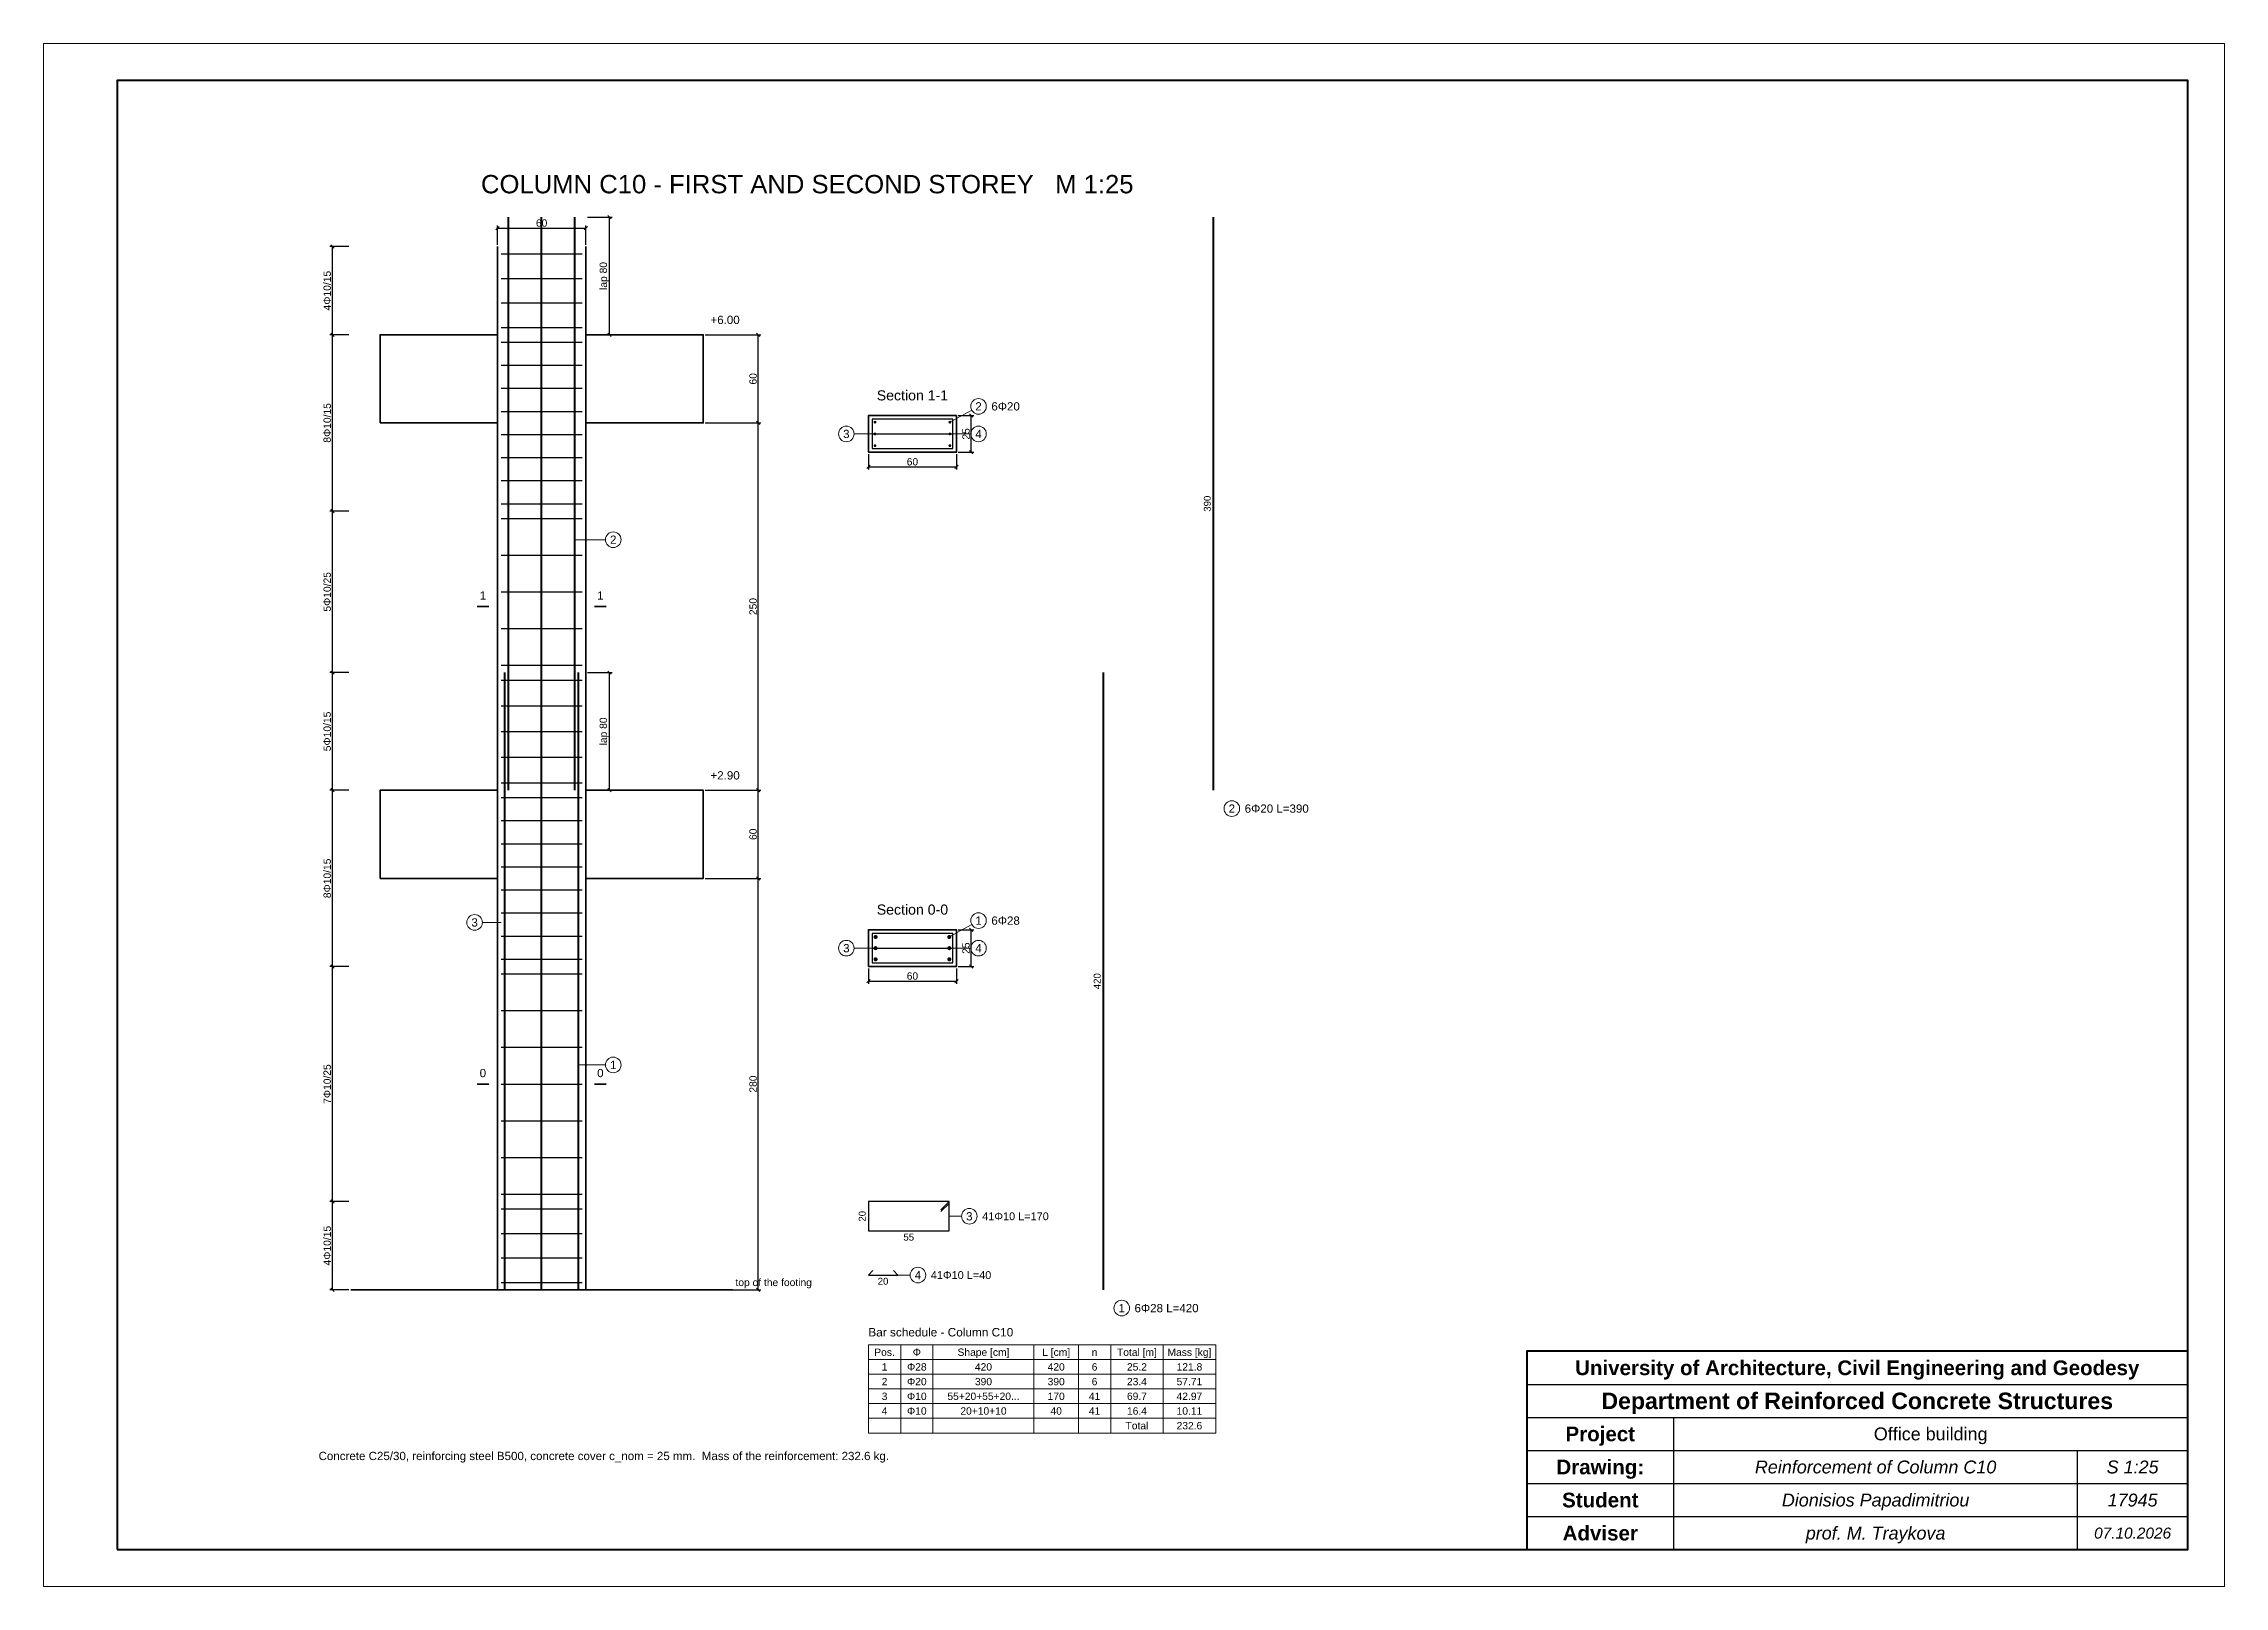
# Model space of a CAD drawing. Header units: centimetres. Extents: x -309 to 1176, y -252 to 798.
import ezdxf
from ezdxf.enums import TextEntityAlignment as Align

# ---------------------------------------------------------------- set-up
doc = ezdxf.new("R2010")
doc.units = ezdxf.units.CM
for name, color, linetype, lineweight in [('D-BARS', 1, 'Continuous', 50), ('D-CONCRETE', 7, 'Continuous', 35), ('D-DIM', 3, 'Continuous', 18), ('D-LINKS', 5, 'Continuous', 25), ('D-TEXT', 7, 'Continuous', 18), ('SHEET', 7, 'Continuous', 35)]:
    doc.layers.add(name, color=color, linetype=linetype, lineweight=lineweight)
doc.styles.add('RC_TEXT', font='arial.ttf')
doc.styles.add('TB', font='arial.ttf')
doc.styles.add('TB_B', font='arialbd.ttf')
doc.styles.add('TB_I', font='ariali.ttf')
doc.dimstyles.new('RC_D25', dxfattribs={"dimtxt": 5, "dimasz": 2.25, "dimexe": 1.75, "dimexo": 1.25, "dimgap": 1, "dimtad": 1, "dimdec": 1, "dimdsep": 46, "dimtxsty": 'RC_TEXT', "dimblk": 'OBLIQUE', "dimcen": 2.5, "dimclrd": 3, "dimclre": 3, "dimclrt": 3, "dimazin": 3, "dimtfac": 1, "dimtmove": 2, "dimatfit": 3})

# ---------------------------------------------------------------- blocks, each defined once
blk = doc.blocks.new('_OBLIQUE')
at = {"color": 0, "linetype": 'BYBLOCK'}
blk.add_line((-0.5, -0.5), (0.5, 0.5), dxfattribs=at)

msp = doc.modelspace()

# ---------------------------------------------------------------- hatches: boundary and pattern name
at = {"layer": 'D-BARS'}
h = msp.add_hatch(color=7, dxfattribs=at)
h.dxf.hatch_style = 1
edge = h.paths.add_edge_path()
edge.add_arc((257, 540.5), 1, 0, 360)
h = msp.add_hatch(color=7, dxfattribs=at)
h.dxf.hatch_style = 1
edge = h.paths.add_edge_path()
edge.add_arc((308, 540.5), 1, 0, 360)
h = msp.add_hatch(color=7, dxfattribs=at)
h.dxf.hatch_style = 1
edge = h.paths.add_edge_path()
edge.add_arc((257, 532.5), 1, 0, 360)
h = msp.add_hatch(color=7, dxfattribs=at)
h.dxf.hatch_style = 1
edge = h.paths.add_edge_path()
edge.add_arc((257, 524.5), 1, 0, 360)
h = msp.add_hatch(color=7, dxfattribs=at)
h.dxf.hatch_style = 1
edge = h.paths.add_edge_path()
edge.add_arc((308, 532.5), 1, 0, 360)
h = msp.add_hatch(color=7, dxfattribs=at)
h.dxf.hatch_style = 1
edge = h.paths.add_edge_path()
edge.add_arc((308, 524.5), 1, 0, 360)
h = msp.add_hatch(color=7, dxfattribs=at)
h.dxf.hatch_style = 1
edge = h.paths.add_edge_path()
edge.add_arc((257.4, 190.1), 1.4, 0, 360)
h = msp.add_hatch(color=7, dxfattribs=at)
h.dxf.hatch_style = 1
edge = h.paths.add_edge_path()
edge.add_arc((257.4, 182.5), 1.4, 0, 360)
h = msp.add_hatch(color=7, dxfattribs=at)
h.dxf.hatch_style = 1
edge = h.paths.add_edge_path()
edge.add_arc((307.6, 190.1), 1.4, 0, 360)
h = msp.add_hatch(color=7, dxfattribs=at)
h.dxf.hatch_style = 1
edge = h.paths.add_edge_path()
edge.add_arc((307.6, 182.5), 1.4, 0, 360)
h = msp.add_hatch(color=7, dxfattribs=at)
h.dxf.hatch_style = 1
edge = h.paths.add_edge_path()
edge.add_arc((257.4, 174.9), 1.4, 0, 360)
h = msp.add_hatch(color=7, dxfattribs=at)
h.dxf.hatch_style = 1
edge = h.paths.add_edge_path()
edge.add_arc((307.6, 174.9), 1.4, 0, 360)

# ---------------------------------------------------------------- linework, layer by layer
for p, q in [((7.4, 290), (7.4, 680)), ((30, 290), (30, 680)), ((52.6, 290), (52.6, 680)), ((4.9, -50), (4.9, 370)), ((30, -50), (30, 370)), ((55.1, -50), (55.1, 370))]:
    msp.add_line(p, q, dxfattribs=at)
for points in [[(487.5, 290), (487.5, 680)], [(412.5, -50), (412.5, 370)]]:
    msp.add_lwpolyline(points, dxfattribs=at)
at = {"layer": 'D-CONCRETE'}
for p, q in [((0, 600), (0, 660)), ((60, 600), (60, 660)), ((0, 290), (0, 540)), ((60, 290), (60, 540)), ((-14, 415), (-6, 415)), ((66, 415), (74, 415)), ((0, -50), (0, 230)), ((60, -50), (60, 230)), ((-14, 90), (-6, 90)), ((66, 90), (74, 90)), ((-100, -50), (160, -50))]:
    msp.add_line(p, q, dxfattribs=at)
for points in [[(-80, 540), (0, 540), (0, 600), (-80, 600)], [(60, 540), (140, 540), (140, 600), (60, 600)], [(252.5, 520), (312.5, 520), (312.5, 545), (252.5, 545)], [(-80, 230), (0, 230), (0, 290), (-80, 290)], [(60, 230), (140, 230), (140, 290), (60, 290)], [(252.5, 170), (312.5, 170), (312.5, 195), (252.5, 195)]]:
    msp.add_lwpolyline(points, close=True, dxfattribs=at)
at = {"layer": 'D-LINKS'}
for p, q in [((2.5, 655), (57.5, 655)), ((2.5, 638.33), (57.5, 638.33)), ((2.5, 621.67), (57.5, 621.67)), ((2.5, 605), (57.5, 605)), ((2.5, 595), (57.5, 595)), ((2.5, 579.29), (57.5, 579.29)), ((2.5, 563.57), (57.5, 563.57)), ((2.5, 547.86), (57.5, 547.86)), ((2.5, 532.14), (57.5, 532.14)), ((255, 532.5), (310, 532.5)), ((2.5, 516.43), (57.5, 516.43)), ((2.5, 500.71), (57.5, 500.71)), ((2.5, 485), (57.5, 485)), ((2.5, 475), (57.5, 475)), ((2.5, 450), (57.5, 450)), ((2.5, 425), (57.5, 425)), ((2.5, 400), (57.5, 400)), ((2.5, 375), (57.5, 375)), ((2.5, 365), (57.5, 365)), ((2.5, 347.5), (57.5, 347.5)), ((2.5, 330), (57.5, 330)), ((2.5, 312.5), (57.5, 312.5)), ((2.5, 295), (57.5, 295)), ((2.5, 285), (57.5, 285)), ((2.5, 269.29), (57.5, 269.29)), ((2.5, 253.57), (57.5, 253.57)), ((2.5, 237.86), (57.5, 237.86)), ((2.5, 222.14), (57.5, 222.14)), ((2.5, 206.43), (57.5, 206.43)), ((2.5, 190.71), (57.5, 190.71)), ((255, 182.5), (310, 182.5)), ((2.5, 175), (57.5, 175)), ((2.5, 165), (57.5, 165)), ((2.5, 140), (57.5, 140)), ((2.5, 115), (57.5, 115)), ((2.5, 90), (57.5, 90)), ((2.5, 65), (57.5, 65)), ((2.5, 40), (57.5, 40)), ((2.5, 15), (57.5, 15)), ((2.5, 5), (57.5, 5)), ((307.5, 10), (301.9, 4.4)), ((307.5, 8.8), (301.9, 3.2)), ((2.5, -11.67), (57.5, -11.67)), ((2.5, -28.33), (57.5, -28.33)), ((252.5, -40), (255.5, -37)), ((252.5, -40), (272.5, -40)), ((272.5, -40), (269.5, -37)), ((2.5, -45), (57.5, -45))]:
    msp.add_line(p, q, dxfattribs=at)
for points in [[(255, 522.5), (310, 522.5), (310, 542.5), (255, 542.5)], [(255, 172.5), (310, 172.5), (310, 192.5), (255, 192.5)], [(252.5, -10), (307.5, -10), (307.5, 10), (252.5, 10)]]:
    msp.add_lwpolyline(points, close=True, dxfattribs=at)
at = {"layer": 'D-TEXT'}
for p, q in [((322.85, 548.69), (308, 540.5)), ((242.81, 532.5), (255, 532.5)), ((322.19, 532.5), (310, 532.5)), ((73.44, 460.5), (52.6, 460.5)), ((-10.31, 200), (2.5, 200)), ((322.87, 198.65), (307.6, 190.1)), ((242.81, 182.5), (255, 182.5)), ((322.19, 182.5), (310, 182.5)), ((73.44, 103), (55.1, 103)), ((315.94, 0), (307.5, 0)), ((280.94, -40), (272.5, -40)), ((252.5, -87.5), (489, -87.5)), ((252.5, -87.5), (252.5, -147.5)), ((274.5, -87.5), (274.5, -147.5)), ((296.5, -87.5), (296.5, -147.5)), ((365.25, -87.5), (365.25, -147.5)), ((395.5, -87.5), (395.5, -147.5)), ((417.5, -87.5), (417.5, -147.5)), ((453.25, -87.5), (453.25, -147.5)), ((489, -87.5), (489, -147.5)), ((252.5, -97.5), (489, -97.5)), ((252.5, -107.5), (489, -107.5)), ((252.5, -117.5), (489, -117.5)), ((252.5, -127.5), (489, -127.5)), ((252.5, -137.5), (489, -137.5)), ((252.5, -147.5), (489, -147.5))]:
    msp.add_line(p, q, dxfattribs=at)
for centre in [(327.5, 551.25), (237.5, 532.5), (327.5, 532.5), (78.75, 460.5), (500, 277.5), (-15.62, 200), (327.5, 201.25), (237.5, 182.5), (327.5, 182.5), (78.75, 103), (321.25, 0), (286.25, -40), (425, -62.5)]:
    msp.add_circle(centre, 5.31, dxfattribs=at)
at = {"layer": 'SHEET', "color": 7, "lineweight": 25}
for p, q in [((700.88, -114.38), (1150.88, -114.38)), ((700.88, -136.88), (1150.88, -136.88)), ((800.88, -226.88), (800.88, -136.88)), ((700.88, -159.38), (1150.88, -159.38)), ((1075.88, -226.88), (1075.88, -159.38)), ((700.88, -181.88), (1150.88, -181.88)), ((700.88, -204.38), (1150.88, -204.38))]:
    msp.add_line(p, q, dxfattribs=at)
at = {"layer": 'SHEET', "color": 7, "lineweight": 13}
msp.add_lwpolyline([(-309.12, -251.88), (1175.88, -251.88), (1175.88, 798.12), (-309.12, 798.12)], close=True, dxfattribs=at)
at = {"layer": 'SHEET', "color": 7, "lineweight": 50}
for points in [[(-259.12, -226.88), (1150.88, -226.88), (1150.88, 773.12), (-259.12, 773.12)], [(700.88, -226.88), (1150.88, -226.88), (1150.88, -91.88), (700.88, -91.88)]]:
    msp.add_lwpolyline(points, close=True, dxfattribs=at)

# ---------------------------------------------------------------- texts
at = {"layer": 'D-TEXT', "style": 'RC_TEXT'}
for s, height, p in [('COLUMN C10 - FIRST AND SECOND STOREY   M 1:25', 12.5, (210.88, 702.5)), ('Section 1-1', 6.875, (282.5, 558.75)), ('2', 5.62, (327.5, 551.25)), ('3', 5.62, (237.5, 532.5)), ('4', 5.62, (327.5, 532.5)), ('2', 5.62, (78.75, 460.5)), ('1', 5.62, (-10, 422.5)), ('1', 5.62, (70, 422.5)), ('2', 5.62, (500, 277.5)), ('Section 0-0', 6.875, (282.5, 208.75)), ('3', 5.62, (-15.62, 200)), ('1', 5.62, (327.5, 201.25)), ('3', 5.62, (237.5, 182.5)), ('4', 5.62, (327.5, 182.5)), ('1', 5.62, (78.75, 103)), ('0', 5.62, (-10, 97.5)), ('0', 5.62, (70, 97.5)), ('3', 5.62, (321.25, 0)), ('55', 4.688, (280, -14.22)), ('20', 4.688, (262.5, -44.22)), ('4', 5.62, (286.25, -40)), ('1', 5.62, (425, -62.5)), ('Pos.', 5, (263.5, -92.5)), ('1', 5, (263.5, -102.5)), ('Φ28', 5, (285.5, -102.5)), ('Φ', 5, (285.5, -92.5)), ('Shape [cm]', 5, (330.88, -92.5)), ('420', 5, (330.88, -102.5)), ('L [cm]', 5, (380.38, -92.5)), ('420', 5, (380.38, -102.5)), ('6', 5, (406.5, -102.5)), ('n', 5, (406.5, -92.5)), ('Total [m]', 5, (435.38, -92.5)), ('25.2', 5, (435.38, -102.5)), ('Mass [kg]', 5, (471.12, -92.5)), ('121.8', 5, (471.12, -102.5)), ('2', 5, (263.5, -112.5)), ('Φ20', 5, (285.5, -112.5)), ('390', 5, (330.88, -112.5)), ('390', 5, (380.38, -112.5)), ('6', 5, (406.5, -112.5)), ('23.4', 5, (435.38, -112.5)), ('57.71', 5, (471.12, -112.5)), ('4', 5, (263.5, -132.5)), ('3', 5, (263.5, -122.5)), ('Φ10', 5, (285.5, -122.5)), ('Φ10', 5, (285.5, -132.5)), ('55+20+55+20...', 5, (330.88, -122.5)), ('20+10+10', 5, (330.88, -132.5)), ('170', 5, (380.38, -122.5)), ('40', 5, (380.38, -132.5)), ('41', 5, (406.5, -122.5)), ('41', 5, (406.5, -132.5)), ('69.7', 5, (435.38, -122.5)), ('16.4', 5, (435.38, -132.5)), ('42.97', 5, (471.12, -122.5)), ('10.11', 5, (471.12, -132.5)), ('Total', 5, (435.38, -142.5)), ('232.6', 5, (471.12, -142.5))]:
    msp.add_text(s, height=height, dxfattribs=at).set_placement(p, align=Align.MIDDLE_CENTER)
for s, height, p in [('+6.00', 5.625, (145, 605.62)), ('+2.90', 5.625, (145, 295.62)), ('Bar schedule - Column C10', 5.75, (252.5, -83.5))]:
    msp.add_text(s, height=height, dxfattribs=at).set_placement(p, align=Align.BOTTOM_LEFT)
for s, height, p in [('6Φ20', 5.625, (336.25, 551.25)), ('6Φ20 L=390', 5.625, (508.75, 277.5)), ('6Φ28', 5.625, (336.25, 201.25)), ('41Φ10 L=170', 5.3125, (330, 0)), ('top of the footing', 5, (162, -45)), ('41Φ10 L=40', 5.312, (295, -40)), ('6Φ28 L=420', 5.625, (433.75, -62.5)), ('Concrete C25/30, reinforcing steel B500, concrete cover c_nom = 25 mm.  Mass of the reinforcement: 232.6 kg.', 5.625, (-121.88, -163.12))]:
    msp.add_text(s, height=height, dxfattribs=at).set_placement(p, align=Align.MIDDLE_LEFT)
for s, p in [('390', (483.28, 485)), ('420', (408.28, 160)), ('20', (248.28, 0))]:
    msp.add_text(s, height=4.688, rotation=90, dxfattribs=at).set_placement(p, align=Align.MIDDLE_CENTER)
at = {"layer": 'SHEET', "color": 7}
for s, height, style, p in [('University of Architecture, Civil Engineering and Geodesy', 10, 'TB_B', (925.88, -103.12)), ('Department of Reinforced Concrete Structures', 11.25, 'TB_B', (925.88, -125.62)), ('Project', 10, 'TB_B', (750.88, -148.12)), ('Office building', 8.75, 'TB', (975.88, -148.12)), ('Drawing:', 10, 'TB_B', (750.88, -170.62)), ('Reinforcement of Column C10', 8.75, 'TB_I', (938.38, -170.62)), ('S 1:25', 8.75, 'TB_I', (1113.38, -170.62)), ('Student', 10, 'TB_B', (750.88, -193.12)), ('Dionisios Papadimitriou', 8.75, 'TB_I', (938.38, -193.12)), ('17945', 8.75, 'TB_I', (1113.38, -193.12)), ('Adviser', 10, 'TB_B', (750.88, -215.62)), ('prof. M. Traykova', 8.75, 'TB_I', (938.38, -215.62)), ('07.10.2026', 7.5, 'TB_I', (1113.38, -215.62))]:
    msp.add_text(s, height=height, dxfattribs=dict(at, style=style)).set_placement(p, align=Align.MIDDLE_CENTER)

# ---------------------------------------------------------------- dimensions: what is measured, and where the dimension line sits
at = {"layer": 'D-DIM'}
for base, p1, p2 in [((0, 672.5), (0, 660), (60, 660)), ((252.5, 510), (252.5, 520), (312.5, 520)), ((252.5, 160), (252.5, 170), (312.5, 170))]:
    msp.add_linear_dim(base=base, p1=p1, p2=p2, dimstyle='RC_D25', dxfattribs=at).render()
for base, p1, p2, text in [((76.25, 600), (60, 600), (60, 680), 'lap 80'), ((-112.5, 600), (-100, 600), (-100, 660), '4Φ10/15'), ((-112.5, 480), (-100, 480), (-100, 600), '8Φ10/15'), ((-112.5, 370), (-100, 370), (-100, 480), '5Φ10/25'), ((-112.5, 290), (-100, 290), (-100, 370), '5Φ10/15'), ((76.25, 290), (60, 290), (60, 370), 'lap 80'), ((-112.5, 170), (-100, 170), (-100, 290), '8Φ10/15'), ((-112.5, 10), (-100, 10), (-100, 170), '7Φ10/25'), ((-112.5, -50), (-100, -50), (-100, 10), '4Φ10/15')]:
    msp.add_linear_dim(base=base, p1=p1, p2=p2, angle=90, text=text, dimstyle='RC_D25', dxfattribs=at).render()
for base, p1, p2 in [((177.5, 540), (140, 540), (140, 600)), ((177.5, 290), (140, 290), (140, 540)), ((322.5, 520), (312.5, 520), (312.5, 545)), ((177.5, 230), (140, 230), (140, 290)), ((177.5, -50), (140, -50), (140, 230)), ((322.5, 170), (312.5, 170), (312.5, 195))]:
    msp.add_linear_dim(base=base, p1=p1, p2=p2, angle=90, dimstyle='RC_D25', dxfattribs=at).render()

doc.saveas('drawing.dxf')
